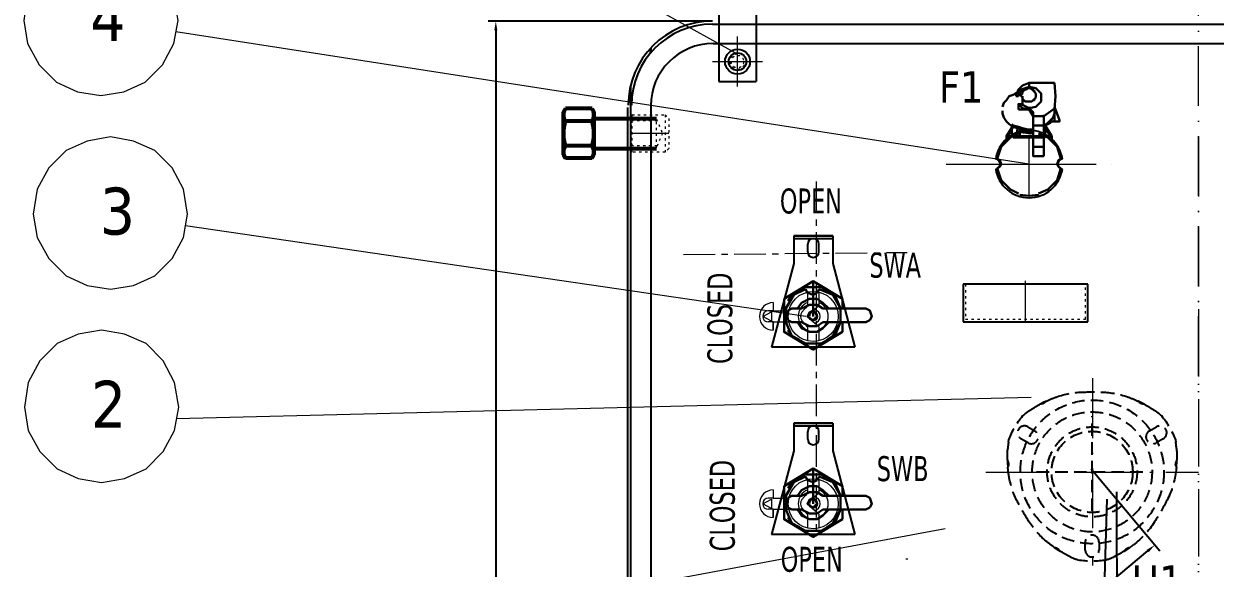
# Model space of a CAD drawing. Header units: millimetres. Extents: x 13152 to 36426, y -6229 to 13228.
# Drawn here: x 29297 to 30251, y 11120 to 11556 of the extents above; entities that cross this region are included whole.
import ezdxf

# ---------------------------------------------------------------- set-up
doc = ezdxf.new("R2010")
doc.units = ezdxf.units.MM
doc.header["$LTSCALE"] = 4
for name, pattern in [('ACAD_ISO03W100', [1.18, 0.47, -0.71]), ('ACAD_ISO10W100', [18, 12, -3, 0, -3]), ('CENTERX2', [101.6, 63.5, -12.7, 12.7, -12.7]), ('DASHED', [0.75, 0.5, -0.25])]:
    doc.linetypes.add(name, pattern=pattern)
doc.layers.add('1', color=12, linetype='Continuous')
doc.layers.add('4虚线层', color=6, linetype='DASHED')
for name, color, linetype, lineweight in [('标注、文本', 3, 'Continuous', 25), ('粗实线', 4, 'Continuous', 53), ('铁心', 3, 'Continuous', 0)]:
    doc.layers.add(name, color=color, linetype=linetype, lineweight=lineweight)
doc.styles.add('Tahoma$001', font='tahoma.ttf', dxfattribs={"height": 2.159784})
doc.styles.add('TH_GBDIM', font='romans.shx', dxfattribs={"width": 0.8, "bigfont": 'gbcbig.shx'})
doc.dimstyles.new('TH_GBDIM1', dxfattribs={"dimscale": 3, "dimtxt": 3.5, "dimasz": 2.5, "dimexe": 2, "dimexo": 0, "dimgap": 1.5, "dimtad": 1, "dimdec": 1, "dimzin": 0, "dimdsep": 46, "dimtxsty": 'TH_GBDIM', "dimcen": 2.5, "dimclrd": 3, "dimclre": 256, "dimclrt": 2, "dimadec": 0, "dimazin": 0, "dimtfac": 0.714286, "dimtdec": 1, "dimtmove": 0, "dimatfit": 3, "dimfxl": 0, "dimtzin": 0, "dimlwd": -1, "dimlwe": -1, "dimarcsym": 0})

# ---------------------------------------------------------------- blocks, each defined once
blk = doc.blocks.new('*D304')
at = {"layer": 'Defpoints', "color": 0}
for p in [(29848.29, 11558.52), (29674.7, 10608.52), (29805.12, 10608.52)]:
    blk.add_point(p, dxfattribs=at)
at = {"layer": '标注、文本'}
for p, q in [((29848.29, 11558.52), (29668.7, 11558.52)), ((29805.12, 10608.52), (29668.7, 10608.52))]:
    blk.add_line(p, q, dxfattribs=at)
at = {"layer": '标注、文本', "color": 3}
blk.add_line((29674.7, 11551.02), (29674.7, 10616.02), dxfattribs=at)
for points in [[(29673.45, 11551.02), (29675.95, 11551.02), (29674.7, 11558.52)], [(29673.45, 10616.02), (29675.95, 10616.02), (29674.7, 10608.52)]]:
    blk.add_solid(points, dxfattribs=at)
at = {"layer": '标注、文本', "color": 2, "insert": (29664.95, 11083.52), "char_height": 10.5, "attachment_point": 5, "rotation": 90, "style": 'TH_GBDIM'}
blk.add_mtext('950.0', dxfattribs=at)
blk = doc.blocks.new('A$C03F92070')
at = {"layer": '4虚线层', "ltscale": 5}
for p, q in [((67.85, 40.24), (67.85, 116.01)), ((16.36, 107.57), (21.99, 104.32)), ((113.71, 104.32), (119.34, 107.57)), ((16.49, 94.79), (10.86, 98.04)), ((124.84, 98.04), (119.21, 94.79)), ((23.33, 71.49), (112.37, 71.49)), ((62.35, 8.86), (62.35, 15.36)), ((73.35, 15.36), (73.35, 8.86))]:
    blk.add_line(p, q, dxfattribs=at)
for radius in [57.5, 48, 36, 32.5]:
    blk.add_circle((67.85, 71.49), radius, dxfattribs=at)
at = {"layer": '4虚线层', "ltscale": 5, "extrusion": (0, 0, -1)}
for centre, radius, start, end in [((-62.34, 65.41), 70, 71.02185, 87.94531), ((-67.85, -88.03), 223.54, 87.94531, 92.05469), ((-73.35, 65.41), 70, 92.05469, 108.97815), ((-68.85, 46.49), 90, 55.4521, 61.38179), ((-68.85, 46.49), 90, 64.92451, 71.02185), ((-66.85, 46.49), 90, 108.97815, 115.07549), ((-66.85, 46.49), 90, 118.61821, 124.5479), ((-67.85, 71.49), 71.5, 20.96454, 39.03546), ((-68.85, 46.49), 90, 51.08313, 52.23427), ((-66.85, 46.49), 90, 127.76573, 128.91687), ((-67.85, 71.49), 71.5, 140.96454, 159.03546), ((-90, 83.12), 90, 7.76573, 8.91687), ((-45.7, 83.12), 90, 171.08313, 172.23427), ((-90, 83.12), 90, 358.61821, 4.5479), ((-45.7, 83.12), 90, 175.4521, 181.38179), ((-90, 83.12), 90, 349.46719, 355.07549), ((-65.57, 80.82), 70, 186.60228, 207.21776), ((-45.7, 83.12), 90, 184.92451, 186.60228), ((-70.33, 79.46), 70, 331.9245, 349.46719), ((70.97, 151.05), 223.54, 207.21776, 212.35682), ((-205.81, 151.73), 223.54, 327.65027, 331.9245), ((-76.09, 69.57), 70, 310.17076, 327.65027), ((-58.73, 68.87), 70, 212.35682, 233.02623), ((-89, 84.85), 90, 304.92451, 310.17076), ((-46.7, 84.85), 90, 233.02623, 235.07549), ((-89, 84.85), 90, 295.4521, 301.38179), ((-89, 84.85), 90, 291.08313, 292.23427), ((-67.85, 71.49), 71.5, 260.96454, 279.03546), ((-46.7, 84.85), 90, 247.76573, 248.91687), ((-46.7, 84.85), 90, 238.61821, 244.5479)]:
    blk.add_arc(centre, radius, start, end, dxfattribs=at)
at = {"layer": '4虚线层', "ltscale": 5}
for centre, start, end in [((13.61, 102.81), 60, 240), ((122.09, 102.81), 300, 120), ((19.24, 99.56), 240, 60), ((116.46, 99.56), 120, 300), ((67.85, 15.36), 0, 180), ((67.85, 8.86), 180, 0)]:
    blk.add_arc(centre, 5.5, start, end, dxfattribs=at)
for points, knots in [([(30.89, 128.1), (30.89, 128.1), (30.88, 128.1), (30.83, 128.07), (30.76, 128.04), (30.57, 127.95), (30.45, 127.89), (30.18, 127.77), (30.03, 127.69), (29.7, 127.53), (29.52, 127.45), (29.16, 127.27), (28.96, 127.17), (28.58, 126.98), (28.39, 126.89), (27.99, 126.69), (27.8, 126.59), (27.42, 126.39), (27.24, 126.3), (26.87, 126.11), (26.7, 126.02), (26.39, 125.85), (26.24, 125.77), (25.98, 125.63), (25.87, 125.57), (25.69, 125.47), (25.63, 125.44), (25.58, 125.41), (25.57, 125.4), (25.57, 125.4), (25.57, 125.4), (25.57, 125.4)], [0, 0, 0, 0, 0.043819, 0.043819, 0.119878, 0.119878, 0.195937, 0.195937, 0.271996, 0.271996, 0.348055, 0.348055, 0.424114, 0.424114, 0.500173, 0.500173, 0.576231, 0.576231, 0.65229, 0.65229, 0.728349, 0.728349, 0.804408, 0.804408, 0.880467, 0.880467, 0.956526, 0.956526, 0.994556, 0.994556, 1, 1, 1, 1]), ([(30.71, 128.01), (30.65, 127.99), (30.59, 127.94), (30.48, 127.84), (30.42, 127.77), (30.3, 127.62), (30.24, 127.54), (30.11, 127.35), (30.04, 127.25), (29.89, 127.05), (29.81, 126.95), (29.62, 126.74), (29.51, 126.65), (29.29, 126.47), (29.16, 126.4), (28.9, 126.26), (28.77, 126.2), (28.36, 126.06), (28.08, 125.99), (27.53, 125.87), (27.26, 125.83), (26.87, 125.76), (26.75, 125.74), (26.5, 125.7), (26.38, 125.67), (26.05, 125.61), (25.85, 125.56), (25.74, 125.5)], [0, 0, 0, 0, 0.0625, 0.0625, 0.125, 0.125, 0.1875, 0.1875, 0.25, 0.25, 0.3125, 0.3125, 0.375, 0.375, 0.4375, 0.4375, 0.5, 0.5, 0.625, 0.625, 0.75, 0.75, 0.8125, 0.8125, 0.875, 0.875, 1, 1, 1, 1]), ([(110.13, 125.4), (110.13, 125.4), (110.13, 125.4), (110.13, 125.4), (110.12, 125.41), (110.07, 125.44), (110.01, 125.47), (109.83, 125.57), (109.72, 125.63), (109.46, 125.77), (109.31, 125.85), (108.99, 126.02), (108.81, 126.11), (108.45, 126.3), (108.26, 126.4), (107.88, 126.6), (107.68, 126.7), (107.29, 126.9), (107.1, 127), (106.72, 127.18), (106.53, 127.28), (106.16, 127.46), (105.99, 127.54), (105.66, 127.7), (105.51, 127.77), (105.24, 127.9), (105.12, 127.95), (104.94, 128.04), (104.87, 128.07), (104.82, 128.09), (104.81, 128.1), (104.8, 128.1), (104.8, 128.1), (104.8, 128.1)], [0, 0, 0, 0, 0.005743, 0.005743, 0.043766, 0.043766, 0.119813, 0.119813, 0.195859, 0.195859, 0.271906, 0.271906, 0.347952, 0.347952, 0.423999, 0.423999, 0.500046, 0.500046, 0.576092, 0.576092, 0.652139, 0.652139, 0.728185, 0.728185, 0.804232, 0.804232, 0.880279, 0.880279, 0.956325, 0.956325, 0.994349, 0.994349, 1, 1, 1, 1]), ([(109.96, 125.5), (109.9, 125.53), (109.83, 125.55), (109.65, 125.6), (109.54, 125.63), (109.21, 125.7), (108.96, 125.74), (108.44, 125.83), (108.17, 125.87), (107.63, 125.99), (107.34, 126.06), (106.94, 126.2), (106.8, 126.26), (106.54, 126.39), (106.42, 126.47), (106.19, 126.64), (106.08, 126.74), (105.9, 126.94), (105.81, 127.05), (105.66, 127.25), (105.59, 127.35), (105.46, 127.53), (105.39, 127.62), (105.28, 127.77), (105.22, 127.84), (105.11, 127.94), (105.05, 127.99), (104.99, 128.01)], [0, 0, 0, 0, 0.0625, 0.0625, 0.125, 0.125, 0.25, 0.25, 0.375, 0.375, 0.5, 0.5, 0.5625, 0.5625, 0.625, 0.625, 0.6875, 0.6875, 0.75, 0.75, 0.8125, 0.8125, 0.875, 0.875, 0.9375, 0.9375, 1, 1, 1, 1]), ([(13.95, 117.81), (13.92, 117.79), (13.88, 117.76), (13.82, 117.71), (13.77, 117.67), (13.74, 117.65), (13.73, 117.64)], [0, 0, 0, 0, 0.272943, 0.542517, 0.809704, 1, 1, 1, 1]), ([(14.22, 118.02), (14.2, 118), (14.15, 117.96), (14.08, 117.91), (14.01, 117.86), (13.97, 117.82), (13.95, 117.81)], [0, 0, 0, 0, 0.251777, 0.501943, 0.751136, 1, 1, 1, 1]), ([(14.55, 118.27), (14.52, 118.25), (14.46, 118.2), (14.38, 118.14), (14.3, 118.08), (14.25, 118.04), (14.22, 118.02)], [0, 0, 0, 0, 0.251749, 0.501948, 0.751171, 1, 1, 1, 1]), ([(15.74, 119.15), (15.69, 119.12), (15.59, 119.05), (15.45, 118.94), (15.32, 118.84), (15.18, 118.74), (15.05, 118.65), (14.92, 118.55), (14.8, 118.45), (14.67, 118.36), (14.59, 118.3), (14.55, 118.27)], [0, 0, 0, 0, 0.114473, 0.22719, 0.338528, 0.448878, 0.558641, 0.668227, 0.778044, 0.888502, 1, 1, 1, 1]), ([(17.82, 120.63), (17.81, 120.62), (17.74, 120.57), (17.58, 120.46), (17.28, 120.26), (16.94, 120.02), (16.6, 119.78), (16.29, 119.55), (16.01, 119.35), (15.83, 119.22), (15.74, 119.15)], [0, 0, 0, 0, 0.026865, 0.187364, 0.351072, 0.511786, 0.674931, 0.783277, 0.891149, 1, 1, 1, 1]), ([(119.96, 119.15), (119.92, 119.19), (119.82, 119.25), (119.69, 119.35), (119.55, 119.45), (119.41, 119.55), (119.28, 119.65), (119.06, 119.81), (118.76, 120.02), (118.42, 120.26), (118.12, 120.46), (117.96, 120.57), (117.89, 120.62), (117.88, 120.63)], [0, 0, 0, 0, 0.05466, 0.108896, 0.162888, 0.216817, 0.270864, 0.325211, 0.488741, 0.649833, 0.813717, 0.974388, 1, 1, 1, 1]), ([(121.15, 118.27), (121.11, 118.3), (121.03, 118.36), (120.9, 118.45), (120.78, 118.55), (120.65, 118.65), (120.52, 118.74), (120.38, 118.84), (120.25, 118.94), (120.1, 119.05), (120.01, 119.12), (119.96, 119.15)], [0, 0, 0, 0, 0.111498, 0.221956, 0.331773, 0.441359, 0.551122, 0.661472, 0.77281, 0.885527, 1, 1, 1, 1]), ([(121.48, 118.02), (121.45, 118.04), (121.4, 118.08), (121.32, 118.14), (121.23, 118.2), (121.18, 118.25), (121.15, 118.27)], [0, 0, 0, 0, 0.248829, 0.498052, 0.748251, 1, 1, 1, 1]), ([(121.75, 117.81), (121.73, 117.82), (121.69, 117.86), (121.62, 117.91), (121.55, 117.96), (121.5, 118), (121.48, 118.02)], [0, 0, 0, 0, 0.248864, 0.498057, 0.748223, 1, 1, 1, 1]), ([(121.97, 117.64), (121.96, 117.65), (121.93, 117.67), (121.88, 117.71), (121.82, 117.76), (121.78, 117.79), (121.75, 117.81)], [0, 0, 0, 0, 0.190293, 0.457482, 0.727057, 1, 1, 1, 1]), ([(0.52, 92.79), (0.51, 92.73), (0.5, 92.62), (0.48, 92.45), (0.46, 92.28), (0.45, 92.11), (0.43, 91.95), (0.4, 91.68), (0.37, 91.32), (0.33, 90.9), (0.3, 90.54), (0.29, 90.34), (0.28, 90.26), (0.28, 90.25)], [0, 0, 0, 0, 0.05466, 0.108897, 0.162889, 0.216817, 0.270864, 0.325211, 0.488741, 0.649833, 0.813717, 0.974388, 1, 1, 1, 1]), ([(0.69, 94.25), (0.68, 94.21), (0.67, 94.11), (0.65, 93.95), (0.63, 93.8), (0.61, 93.64), (0.59, 93.47), (0.57, 93.31), (0.55, 93.14), (0.53, 92.96), (0.52, 92.85), (0.52, 92.79)], [0, 0, 0, 0, 0.111498, 0.221956, 0.331773, 0.441359, 0.551122, 0.661472, 0.77281, 0.885527, 1, 1, 1, 1]), ([(0.74, 94.67), (0.73, 94.63), (0.73, 94.57), (0.71, 94.47), (0.7, 94.36), (0.69, 94.29), (0.69, 94.25)], [0, 0, 0, 0, 0.248829, 0.498052, 0.748251, 1, 1, 1, 1]), ([(0.82, 95.29), (0.82, 95.27), (0.81, 95.24), (0.81, 95.17), (0.8, 95.1), (0.79, 95.04), (0.78, 95.01)], [0, 0, 0, 0, 0.190297, 0.457484, 0.727058, 1, 1, 1, 1]), ([(134.92, 95.01), (134.91, 95.04), (134.9, 95.1), (134.89, 95.17), (134.89, 95.24), (134.88, 95.27), (134.88, 95.29)], [0, 0, 0, 0, 0.272943, 0.542517, 0.809704, 1, 1, 1, 1]), ([(134.96, 94.67), (134.96, 94.7), (134.95, 94.76), (134.94, 94.85), (134.93, 94.93), (134.92, 94.98), (134.92, 95.01)], [0, 0, 0, 0, 0.251777, 0.501943, 0.751136, 1, 1, 1, 1]), ([(135.01, 94.25), (135.01, 94.29), (135, 94.36), (134.99, 94.47), (134.97, 94.57), (134.96, 94.63), (134.96, 94.67)], [0, 0, 0, 0, 0.251749, 0.501948, 0.751171, 1, 1, 1, 1]), ([(135.18, 92.79), (135.18, 92.85), (135.16, 92.96), (135.15, 93.14), (135.13, 93.31), (135.11, 93.47), (135.09, 93.64), (135.07, 93.8), (135.05, 93.95), (135.03, 94.11), (135.02, 94.21), (135.01, 94.25)], [0, 0, 0, 0, 0.114473, 0.22719, 0.338528, 0.448878, 0.558641, 0.668227, 0.778044, 0.888502, 1, 1, 1, 1]), ([(135.42, 90.25), (135.42, 90.26), (135.41, 90.34), (135.4, 90.54), (135.37, 90.9), (135.33, 91.31), (135.29, 91.73), (135.25, 92.11), (135.22, 92.45), (135.2, 92.67), (135.18, 92.79)], [0, 0, 0, 0, 0.026865, 0.187364, 0.351073, 0.511786, 0.674931, 0.783277, 0.891149, 1, 1, 1, 1]), ([(0.02, 81.15), (0.02, 81.15), (0.02, 81.15), (0.02, 81.15), (0.02, 81.14), (0.02, 81.08), (0.02, 81.01), (0.02, 80.81), (0.03, 80.68), (0.04, 80.38), (0.04, 80.21), (0.05, 79.85), (0.06, 79.65), (0.08, 79.24), (0.09, 79.03), (0.11, 78.6), (0.12, 78.38), (0.14, 77.94), (0.16, 77.72), (0.18, 77.3), (0.2, 77.09), (0.23, 76.68), (0.24, 76.49), (0.27, 76.13), (0.28, 75.96), (0.3, 75.67), (0.32, 75.54), (0.33, 75.33), (0.34, 75.26), (0.34, 75.2), (0.35, 75.19), (0.35, 75.19), (0.35, 75.19), (0.35, 75.19)], [0, 0, 0, 0, 0.005743, 0.005743, 0.043766, 0.043766, 0.119813, 0.119813, 0.195859, 0.195859, 0.271906, 0.271906, 0.347952, 0.347952, 0.423999, 0.423999, 0.500046, 0.500046, 0.576092, 0.576092, 0.652139, 0.652139, 0.728185, 0.728185, 0.804232, 0.804232, 0.880279, 0.880279, 0.956325, 0.956325, 0.994349, 0.994349, 1, 1, 1, 1]), ([(0.02, 80.95), (0.02, 80.89), (0.04, 80.81), (0.08, 80.63), (0.12, 80.53), (0.22, 80.21), (0.31, 79.97), (0.5, 79.47), (0.59, 79.22), (0.76, 78.69), (0.85, 78.41), (0.92, 77.98), (0.94, 77.84), (0.96, 77.55), (0.95, 77.4), (0.91, 77.12), (0.88, 76.97), (0.8, 76.71), (0.75, 76.59), (0.65, 76.35), (0.6, 76.24), (0.51, 76.03), (0.47, 75.94), (0.39, 75.76), (0.37, 75.68), (0.33, 75.53), (0.32, 75.46), (0.33, 75.4)], [0, 0, 0, 0, 0.0625, 0.0625, 0.125, 0.125, 0.25, 0.25, 0.375, 0.375, 0.5, 0.5, 0.5625, 0.5625, 0.625, 0.625, 0.6875, 0.6875, 0.75, 0.75, 0.8125, 0.8125, 0.875, 0.875, 0.9375, 0.9375, 1, 1, 1, 1]), ([(135.37, 75.4), (135.38, 75.46), (135.37, 75.53), (135.33, 75.68), (135.31, 75.76), (135.23, 75.94), (135.19, 76.03), (135.1, 76.24), (135.04, 76.35), (134.95, 76.58), (134.9, 76.71), (134.82, 76.97), (134.79, 77.11), (134.75, 77.4), (134.74, 77.54), (134.76, 77.83), (134.78, 77.98), (134.85, 78.4), (134.93, 78.68), (135.11, 79.21), (135.2, 79.47), (135.34, 79.84), (135.38, 79.96), (135.47, 80.2), (135.51, 80.31), (135.62, 80.63), (135.68, 80.83), (135.68, 80.95)], [0, 0, 0, 0, 0.0625, 0.0625, 0.125, 0.125, 0.1875, 0.1875, 0.25, 0.25, 0.3125, 0.3125, 0.375, 0.375, 0.4375, 0.4375, 0.5, 0.5, 0.625, 0.625, 0.75, 0.75, 0.8125, 0.8125, 0.875, 0.875, 1, 1, 1, 1]), ([(135.35, 75.19), (135.35, 75.19), (135.35, 75.2), (135.36, 75.26), (135.37, 75.34), (135.38, 75.54), (135.4, 75.67), (135.42, 75.97), (135.43, 76.14), (135.46, 76.51), (135.48, 76.7), (135.5, 77.11), (135.52, 77.32), (135.54, 77.75), (135.56, 77.97), (135.58, 78.41), (135.59, 78.62), (135.61, 79.05), (135.62, 79.26), (135.64, 79.67), (135.65, 79.86), (135.66, 80.22), (135.66, 80.39), (135.67, 80.68), (135.67, 80.81), (135.68, 81.01), (135.68, 81.08), (135.68, 81.14), (135.68, 81.15), (135.68, 81.15), (135.68, 81.15), (135.68, 81.15)], [0, 0, 0, 0, 0.043819, 0.043819, 0.119878, 0.119878, 0.195937, 0.195937, 0.271996, 0.271996, 0.348055, 0.348055, 0.424114, 0.424114, 0.500173, 0.500173, 0.576232, 0.576232, 0.65229, 0.65229, 0.728349, 0.728349, 0.804408, 0.804408, 0.880467, 0.880467, 0.956526, 0.956526, 0.994556, 0.994556, 1, 1, 1, 1]), ([(37.3, 11.18), (37.3, 11.18), (37.31, 11.17), (37.36, 11.14), (37.42, 11.09), (37.59, 10.98), (37.7, 10.9), (37.95, 10.73), (38.09, 10.63), (38.39, 10.43), (38.55, 10.32), (38.89, 10.09), (39.07, 9.97), (39.42, 9.73), (39.61, 9.61), (39.98, 9.37), (40.16, 9.26), (40.51, 9.03), (40.69, 8.91), (41.04, 8.69), (41.2, 8.59), (41.51, 8.4), (41.65, 8.31), (41.9, 8.16), (42.01, 8.09), (42.18, 7.99), (42.24, 7.95), (42.29, 7.92), (42.3, 7.91), (42.3, 7.91), (42.3, 7.91), (42.3, 7.91)], [0, 0, 0, 0, 0.043819, 0.043819, 0.119878, 0.119878, 0.195937, 0.195937, 0.271996, 0.271996, 0.348055, 0.348055, 0.424114, 0.424114, 0.500173, 0.500173, 0.576231, 0.576231, 0.65229, 0.65229, 0.728349, 0.728349, 0.804408, 0.804408, 0.880467, 0.880467, 0.956526, 0.956526, 0.994556, 0.994556, 1, 1, 1, 1]), ([(37.47, 11.06), (37.52, 11.02), (37.59, 11), (37.73, 10.95), (37.82, 10.93), (38.01, 10.91), (38.11, 10.9), (38.34, 10.88), (38.46, 10.87), (38.71, 10.83), (38.85, 10.81), (39.11, 10.75), (39.25, 10.71), (39.52, 10.6), (39.64, 10.53), (39.89, 10.37), (40.01, 10.29), (40.34, 10.01), (40.54, 9.8), (40.91, 9.38), (41.09, 9.17), (41.34, 8.87), (41.42, 8.77), (41.58, 8.58), (41.66, 8.48), (41.88, 8.23), (42.02, 8.08), (42.13, 8.02)], [0, 0, 0, 0, 0.0625, 0.0625, 0.125, 0.125, 0.1875, 0.1875, 0.25, 0.25, 0.3125, 0.3125, 0.375, 0.375, 0.4375, 0.4375, 0.5, 0.5, 0.625, 0.625, 0.75, 0.75, 0.8125, 0.8125, 0.875, 0.875, 1, 1, 1, 1]), ([(93.4, 7.91), (93.4, 7.91), (93.4, 7.91), (93.4, 7.91), (93.41, 7.92), (93.46, 7.95), (93.52, 7.99), (93.69, 8.09), (93.8, 8.16), (94.06, 8.32), (94.2, 8.4), (94.51, 8.6), (94.68, 8.7), (95.02, 8.92), (95.2, 9.04), (95.56, 9.27), (95.75, 9.39), (96.12, 9.63), (96.3, 9.75), (96.65, 9.98), (96.83, 10.1), (97.16, 10.33), (97.32, 10.43), (97.62, 10.64), (97.76, 10.73), (98.01, 10.9), (98.11, 10.98), (98.28, 11.1), (98.34, 11.14), (98.39, 11.17), (98.4, 11.18), (98.4, 11.18), (98.4, 11.18), (98.4, 11.18)], [0, 0, 0, 0, 0.005743, 0.005743, 0.043766, 0.043766, 0.119813, 0.119813, 0.195859, 0.195859, 0.271906, 0.271906, 0.347952, 0.347952, 0.423999, 0.423999, 0.500046, 0.500046, 0.576092, 0.576092, 0.652139, 0.652139, 0.728185, 0.728185, 0.804232, 0.804232, 0.880279, 0.880279, 0.956325, 0.956325, 0.994349, 0.994349, 1, 1, 1, 1]), ([(93.57, 8.02), (93.62, 8.05), (93.68, 8.1), (93.82, 8.23), (93.89, 8.31), (94.11, 8.56), (94.27, 8.76), (94.61, 9.17), (94.79, 9.38), (95.16, 9.79), (95.36, 10), (95.69, 10.28), (95.8, 10.37), (96.05, 10.53), (96.18, 10.6), (96.44, 10.71), (96.58, 10.75), (96.85, 10.81), (96.98, 10.83), (97.24, 10.87), (97.36, 10.88), (97.58, 10.9), (97.69, 10.91), (97.88, 10.93), (97.96, 10.95), (98.11, 11), (98.18, 11.02), (98.23, 11.06)], [0, 0, 0, 0, 0.0625, 0.0625, 0.125, 0.125, 0.25, 0.25, 0.375, 0.375, 0.5, 0.5, 0.5625, 0.5625, 0.625, 0.625, 0.6875, 0.6875, 0.75, 0.75, 0.8125, 0.8125, 0.875, 0.875, 0.9375, 0.9375, 1, 1, 1, 1]), ([(50.31, 3.59), (50.32, 3.59), (50.4, 3.55), (50.57, 3.46), (50.9, 3.31), (51.28, 3.14), (51.66, 2.96), (52.01, 2.8), (52.32, 2.67), (52.52, 2.57), (52.63, 2.53)], [0, 0, 0, 0, 0.026866, 0.187364, 0.351073, 0.511786, 0.674931, 0.783277, 0.891149, 1, 1, 1, 1]), ([(52.63, 2.53), (52.68, 2.5), (52.79, 2.46), (52.95, 2.39), (53.11, 2.32), (53.26, 2.25), (53.41, 2.19), (53.56, 2.12), (53.7, 2.06), (53.85, 2), (53.94, 1.96), (53.98, 1.94)], [0, 0, 0, 0, 0.114473, 0.22719, 0.338528, 0.448878, 0.558641, 0.668227, 0.778044, 0.888502, 1, 1, 1, 1]), ([(53.98, 1.94), (54.02, 1.93), (54.09, 1.9), (54.18, 1.86), (54.28, 1.82), (54.34, 1.79), (54.37, 1.78)], [0, 0, 0, 0, 0.251749, 0.501948, 0.751171, 1, 1, 1, 1]), ([(54.37, 1.78), (54.4, 1.77), (54.45, 1.74), (54.54, 1.71), (54.61, 1.68), (54.66, 1.66), (54.69, 1.65)], [0, 0, 0, 0, 0.251777, 0.501943, 0.751136, 1, 1, 1, 1]), ([(54.69, 1.65), (54.71, 1.64), (54.77, 1.61), (54.84, 1.58), (54.9, 1.56), (54.93, 1.55), (54.94, 1.54)], [0, 0, 0, 0, 0.272943, 0.542518, 0.809705, 1, 1, 1, 1]), ([(80.76, 1.54), (80.77, 1.55), (80.8, 1.56), (80.86, 1.58), (80.93, 1.61), (80.99, 1.64), (81.01, 1.65)], [0, 0, 0, 0, 0.190295, 0.457482, 0.727057, 1, 1, 1, 1]), ([(81.01, 1.65), (81.04, 1.66), (81.08, 1.68), (81.16, 1.71), (81.25, 1.74), (81.3, 1.77), (81.33, 1.78)], [0, 0, 0, 0, 0.248864, 0.498057, 0.748223, 1, 1, 1, 1]), ([(81.33, 1.78), (81.36, 1.79), (81.42, 1.82), (81.52, 1.86), (81.61, 1.9), (81.68, 1.93), (81.72, 1.94)], [0, 0, 0, 0, 0.248829, 0.498052, 0.748251, 1, 1, 1, 1]), ([(81.72, 1.94), (81.76, 1.96), (81.85, 2), (82, 2.06), (82.14, 2.12), (82.29, 2.19), (82.44, 2.25), (82.59, 2.32), (82.75, 2.39), (82.91, 2.46), (83.02, 2.5), (83.07, 2.53)], [0, 0, 0, 0, 0.111498, 0.221956, 0.331773, 0.441359, 0.551122, 0.661472, 0.77281, 0.885527, 1, 1, 1, 1]), ([(83.07, 2.53), (83.12, 2.55), (83.23, 2.6), (83.38, 2.67), (83.54, 2.73), (83.69, 2.8), (83.84, 2.87), (84.09, 2.98), (84.42, 3.14), (84.8, 3.31), (85.13, 3.46), (85.3, 3.55), (85.38, 3.58), (85.39, 3.59)], [0, 0, 0, 0, 0.05466, 0.108897, 0.162889, 0.216817, 0.270864, 0.325211, 0.488741, 0.649834, 0.813718, 0.974389, 1, 1, 1, 1])]:
    blk.add_open_spline(points, degree=3, knots=knots, dxfattribs=at)
blk.add_open_spline([(0.82, 95.28), (0.81, 95.2), (0.82, 95.09), (0.84, 94.95)], degree=3, dxfattribs=at)
blk = doc.blocks.new('*D311')
at = {"layer": 'Defpoints', "color": 0}
for p in [(30151.63, 11199.93), (30202.6, 11138.99), (30036.58, 11103.67)]:
    blk.add_point(p, dxfattribs=at)
at = {"layer": '标注、文本'}
for p, q in [((30151.63, 11199.93), (30206.45, 11134.39)), ((30036.58, 11103.67), (30091.41, 11038.14))]:
    blk.add_line(p, q, dxfattribs=at)
at = {"layer": '标注、文本', "color": 3}
blk.add_line((30093.31, 11047.55), (30196.85, 11134.18), dxfattribs=at)
for points in [[(30196.05, 11135.14), (30197.65, 11133.22), (30202.6, 11138.99)], [(30092.51, 11048.51), (30094.11, 11046.6), (30087.56, 11042.74)]]:
    blk.add_solid(points, dxfattribs=at)
at = {"layer": '标注、文本', "color": 2, "insert": (30138.82, 11098.35), "char_height": 10.5, "attachment_point": 5, "rotation": 39.91639, "style": 'TH_GBDIM'}
blk.add_mtext('150.0', dxfattribs=at)

msp = doc.modelspace()

# ---------------------------------------------------------------- linework, layer by layer
at = {"color": 0, "linetype": 'ByBlock'}
for p, q in [((29913.36, 11386.56), (29913.36, 11364.28)), ((29944.55, 11386.56), (29913.36, 11386.56)), ((29913.36, 11386.56), (29944.55, 11386.56)), ((29913.36, 11384.34), (29944.55, 11384.34)), ((29944.55, 11386.56), (29944.55, 11364.28)), ((29924.5, 11373.71), (29924.5, 11379.88)), ((29933.41, 11373.71), (29933.41, 11379.88)), ((29913.36, 11364.28), (29895.54, 11297.45)), ((29944.55, 11364.28), (29962.37, 11297.45)), ((29962.37, 11297.45), (29895.54, 11297.45)), ((29913.36, 11236.56), (29913.36, 11214.28)), ((29944.55, 11236.56), (29913.36, 11236.56)), ((29913.36, 11236.56), (29944.55, 11236.56)), ((29913.36, 11234.34), (29944.55, 11234.34)), ((29944.55, 11236.56), (29944.55, 11214.28)), ((29924.5, 11223.71), (29924.5, 11229.88)), ((29933.41, 11223.71), (29933.41, 11229.88)), ((29913.36, 11214.28), (29895.54, 11147.45)), ((29944.55, 11214.28), (29962.37, 11147.45)), ((29962.37, 11147.45), (29895.54, 11147.45)), ((30003.84, 11128.24), (30003.84, 11127.4)), ((30003.84, 11127.4), (30003.84, 11128.24))]:
    msp.add_line(p, q, dxfattribs=at)
at = {"color": 0, "linetype": 'ByBlock', "lineweight": 18}
for p, q in [((29924.45, 11341.52), (29924.45, 11330.53)), ((29933.45, 11341.52), (29933.45, 11330.53)), ((29924.45, 11330.53), (29919.87, 11325.34)), ((29924.45, 11330.53), (29922.79, 11328.65)), ((29933.45, 11330.53), (29926.14, 11324.32)), ((29888.45, 11322.03), (29895.45, 11325.74)), ((29895.45, 11318.32), (29888.45, 11322.03)), ((29896.95, 11326.53), (29892.95, 11326.53)), ((29896.95, 11317.53), (29892.95, 11317.53)), ((29895.45, 11325.74), (29895.45, 11318.32)), ((29896.95, 11326.53), (29909.47, 11326.53)), ((29896.95, 11317.53), (29909.47, 11317.53)), ((29896.95, 11317.53), (29896.95, 11311.03)), ((29896.95, 11311.03), (29896.95, 11317.53)), ((29919.87, 11318.72), (29924.45, 11313.53)), ((29933.45, 11313.53), (29926.14, 11319.74)), ((29924.45, 11313.53), (29922.79, 11315.41)), ((29924.45, 11313.53), (29924.45, 11302.54)), ((29933.45, 11313.53), (29933.45, 11302.54)), ((29924.45, 11191.52), (29924.45, 11180.53)), ((29933.45, 11191.52), (29933.45, 11180.53)), ((29888.45, 11172.03), (29895.45, 11175.74)), ((29896.95, 11176.53), (29892.95, 11176.53)), ((29895.45, 11175.74), (29895.45, 11168.32)), ((29896.95, 11176.53), (29909.47, 11176.53)), ((29924.45, 11180.53), (29919.87, 11175.34)), ((29924.45, 11180.53), (29922.79, 11178.65)), ((29933.45, 11180.53), (29926.14, 11174.32)), ((29895.45, 11168.32), (29888.45, 11172.03)), ((29896.95, 11167.53), (29892.95, 11167.53)), ((29896.95, 11167.53), (29909.47, 11167.53)), ((29896.95, 11167.53), (29896.95, 11161.03)), ((29896.95, 11161.03), (29896.95, 11167.53)), ((29919.87, 11168.72), (29924.45, 11163.53)), ((29924.45, 11163.53), (29922.79, 11165.41)), ((29933.45, 11163.53), (29926.14, 11169.74)), ((29924.45, 11163.53), (29924.45, 11152.54)), ((29933.45, 11163.53), (29933.45, 11152.54))]:
    msp.add_line(p, q, dxfattribs=at)
at = {"lineweight": 15}
for p, q in [((29896.95, 11333.03), (29896.88, 11326.53)), ((29896.95, 11183.03), (29896.88, 11176.53))]:
    msp.add_line(p, q, dxfattribs=at)
at = {"color": 0, "linetype": 'ByBlock', "lineweight": 18}
for centre, radius in [((29928.95, 11322.03), 20), ((29928.95, 11322.03), 3.5), ((29928.95, 11172.03), 20), ((29928.95, 11172.03), 3.5)]:
    msp.add_circle(centre, radius, dxfattribs=at)
at = {"color": 0, "linetype": 'ByBlock'}
for centre, start, end in [((29928.95, 11379.88), 0, 180), ((29928.95, 11373.71), 180, 0), ((29928.95, 11229.88), 0, 180), ((29928.95, 11223.71), 180, 0)]:
    msp.add_arc(centre, 4.46, start, end, dxfattribs=at)
at = {"color": 0, "linetype": 'ByBlock', "lineweight": 18}
for centre, radius, start, end in [((29896.95, 11322.03), 11, 90, 270), ((29928.95, 11322.03), 12, 112.02431, 247.97569), ((29928.95, 11322.03), 5.5, 279.27093, 80.72907), ((29928.95, 11322.03), 12, 292.02431, 67.97569), ((29892.95, 11322.03), 4.5, 90, 270), ((29923.62, 11322.03), 5, 138.57633, 221.42367), ((29929.02, 11322.03), 3, 130.36454, 229.63546), ((29896.95, 11172.03), 11, 90, 270), ((29892.95, 11172.03), 4.5, 90, 270), ((29928.95, 11172.03), 12, 112.02431, 247.97569), ((29923.62, 11172.03), 5, 138.57633, 221.42367), ((29929.02, 11172.03), 3, 130.36454, 229.63546), ((29928.95, 11172.03), 5.5, 279.27093, 80.72907), ((29928.95, 11172.03), 12, 292.02431, 67.97569)]:
    msp.add_arc(centre, radius, start, end, dxfattribs=at)
at = {"layer": '1', "color": 1, "linetype": 'CENTERX2', "lineweight": 13, "ltscale": 0.1}
for p, q in [((29931.18, 11430.1), (29931.18, 11145.56)), ((29824.96, 11371.49), (30004.23, 11373.23))]:
    msp.add_line(p, q, dxfattribs=at)
at = {"layer": '标注、文本', "color": 1, "linetype": 'ACAD_ISO10W100', "lineweight": 18}
for p, q in [((30237.62, 11274.22), (30237.62, 11946.5)), ((29868.29, 11506.02), (29868.29, 11546.02)), ((29848.29, 11526.02), (29888.29, 11526.02)), ((29813.29, 11468.52), (29783.29, 11468.52)), ((29813.29, 11468.52), (29783.29, 11468.52)), ((30101.79, 11418.42), (30101.79, 11469.62)), ((30237.62, 11466.07), (30237.62, 10632.86)), ((30035.37, 11444.02), (30168.2, 11444.02)), ((30079.38, 11444.02), (30124.19, 11444.02)), ((30098.95, 11317.72), (30098.95, 11350.41)), ((30237.62, 11327.75), (30237.62, 10545.1)), ((30152.68, 11272.58), (30152.68, 11122.46)), ((30067.06, 11197.23), (30237.6, 11197.23))]:
    msp.add_line(p, q, dxfattribs=at)
at = {"layer": '标注、文本'}
for p, q in [((29853.29, 11589.12), (29853.29, 11510.22)), ((29883.29, 11589.12), (29883.29, 11510.22)), ((29848.29, 11556.02), (30628.29, 11556.02)), ((29798.99, 11537.13), (29798.99, 11533.38)), ((29848.79, 11540.52), (30627.79, 11540.52)), ((29798.34, 11536.42), (29798.34, 11532.61)), ((29853.29, 11510.22), (29883.29, 11510.22)), ((29782.62, 11506.61), (29782.62, 10639.02)), ((29780.12, 11489.39), (29780.12, 10612.02)), ((29798.79, 11490.52), (29798.79, 10762.52)), ((30048.96, 11347.72), (30048.96, 11317.72)), ((30148.96, 11347.72), (30048.96, 11347.72)), ((30148.96, 11317.72), (30148.96, 11347.72)), ((30048.96, 11317.72), (30148.96, 11317.72))]:
    msp.add_line(p, q, dxfattribs=at)
at = {"layer": '标注、文本', "color": 2, "linetype": 'ACAD_ISO03W100', "lineweight": 18}
for p, q in [((29848.29, 11556.02), (30628.29, 11556.02)), ((29782.62, 11506.61), (29782.62, 10612.02)), ((29783.79, 11483.52), (29783.29, 11483.02)), ((29783.29, 11454.02), (29783.29, 11483.02)), ((29803.29, 11480.02), (29783.29, 11480.02)), ((29783.79, 11483.52), (29810.29, 11483.52)), ((29783.79, 11453.52), (29783.79, 11483.52)), ((29803.29, 11457.02), (29803.29, 11480.02)), ((29803.29, 11480.02), (29808.29, 11468.52)), ((29810.29, 11483.52), (29810.29, 11453.52)), ((29810.29, 11483.52), (29813.29, 11480.52)), ((29813.29, 11480.52), (29813.29, 11456.52)), ((29803.94, 11478.52), (29783.29, 11478.52)), ((29808.29, 11468.52), (29803.29, 11457.02)), ((29803.94, 11458.52), (29783.29, 11458.52)), ((29803.29, 11457.02), (29783.29, 11457.02)), ((29783.29, 11454.02), (29783.79, 11453.52)), ((29810.29, 11453.52), (29783.79, 11453.52)), ((29813.29, 11456.52), (29810.29, 11453.52)), ((30050.96, 11347.72), (30050.96, 11319.72)), ((30146.96, 11319.72), (30146.96, 11347.72)), ((30050.96, 11319.72), (30146.96, 11319.72))]:
    msp.add_line(p, q, dxfattribs=at)
at = {"layer": '标注、文本'}
for points in [[(30164.22, 11175.56), (30161.25, 11077.38)], [(30171.75, 11181.46), (30171.99, 11075.27)]]:
    msp.add_lwpolyline(points, dxfattribs=at)
for radius in [10, 7]:
    msp.add_circle((29868.29, 11526.02), radius, dxfattribs=at)
at = {"layer": '标注、文本', "color": 2, "linetype": 'ACAD_ISO03W100', "lineweight": 18}
msp.add_circle((29868.29, 11526.02), 5, dxfattribs=at)
at = {"layer": '标注、文本'}
for centre, radius, start, end in [((29848.29, 11491.02), 67.5, 90, 180), ((29848.29, 11491.02), 65, 90, 180), ((29848.79, 11490.52), 50, 90, 180), ((30101.79, 11444.02), 27, 8.49605, 171.50395), ((30074.79, 11444.02), 4, 274.24802, 85.75198), ((30128.79, 11444.02), 4, 94.24802, 265.75198), ((30101.79, 11444.02), 27, 188.49605, 351.50395)]:
    msp.add_arc(centre, radius, start, end, dxfattribs=at)
at = {"layer": '标注、文本', "color": 2, "linetype": 'ACAD_ISO03W100', "lineweight": 18}
for centre, radius, end in [((29848.29, 11491.02), 65, 180), ((29868.29, 11526.02), 6, 0)]:
    msp.add_arc(centre, radius, 90, end, dxfattribs=at)
at = {"layer": '粗实线', "ltscale": 2}
for p, q in [((29730.43, 11488.37), (29728.89, 11485.71)), ((29728.89, 11451.33), (29728.89, 11485.71)), ((29751.76, 11488.37), (29730.43, 11488.37)), ((29751.76, 11488.37), (29753.29, 11485.71)), ((29753.29, 11485.71), (29753.29, 11451.33)), ((29753.29, 11451.33), (29753.29, 11485.71)), ((29753.29, 11480.52), (29753.29, 11456.52)), ((29753.29, 11480.52), (29803.29, 11480.52)), ((29751.76, 11478.45), (29730.43, 11478.45)), ((29730.43, 11448.67), (29728.89, 11451.33)), ((29751.76, 11458.6), (29730.43, 11458.6)), ((29751.76, 11448.67), (29753.29, 11451.33)), ((29753.29, 11456.52), (29803.29, 11456.52)), ((29751.76, 11448.67), (29730.43, 11448.67))]:
    msp.add_line(p, q, dxfattribs=at)
at = {"layer": '粗实线', "lineweight": 30}
for points in [[(30101.79, 11509.1), (30096.45, 11506.96), (30093.25, 11503.76), (30091.12, 11498.43)], [(30101.79, 11509.1), (30101.79, 11505.9)], [(30122.06, 11487.76), (30123.12, 11498.43), (30122.06, 11509.1)], [(30092.19, 11501.63), (30088.99, 11499.49), (30085.78, 11498.43), (30083.65, 11495.23), (30081.52, 11493.09), (30080.45, 11489.89)], [(30092.19, 11501.63), (30088.99, 11499.49), (30085.78, 11498.43), (30083.65, 11495.23), (30081.52, 11493.09), (30080.45, 11489.89)], [(30092.19, 11499.49), (30092.19, 11498.43)], [(30101.79, 11505.9), (30095.39, 11503.76), (30093.25, 11498.43)], [(30101.79, 11488.83), (30107.12, 11489.89), (30111.39, 11494.16), (30111.39, 11500.56), (30107.12, 11504.83), (30101.79, 11505.9)], [(30093.25, 11492.03), (30096.45, 11488.83), (30101.79, 11487.76)], [(30095.39, 11492.03), (30093.25, 11492.03), (30093.25, 11487.76)], [(30104.99, 11482.43), (30104.99, 11485.63), (30101.79, 11488.83)], [(30101.79, 11487.76), (30101.79, 11488.83)], [(30113.52, 11474.96), (30116.72, 11477.09), (30118.86, 11479.23), (30120.99, 11481.36), (30122.06, 11484.56), (30123.12, 11486.69), (30122.06, 11489.89)], [(30113.52, 11474.96), (30116.72, 11477.09), (30118.86, 11479.23), (30120.99, 11481.36), (30122.06, 11484.56), (30123.12, 11486.69), (30122.06, 11489.89)], [(30122.06, 11487.76), (30122.06, 11478.16), (30125.26, 11478.16), (30126.32, 11478.16), (30126.32, 11479.23), (30122.06, 11489.89)], [(30080.45, 11486.69), (30080.45, 11484.56), (30081.52, 11481.36), (30083.65, 11478.16), (30085.78, 11476.03), (30088.99, 11473.89), (30092.19, 11472.82), (30096.45, 11471.76), (30100.72, 11471.76), (30104.99, 11471.76)], [(30080.45, 11486.69), (30080.45, 11484.56), (30081.52, 11481.36), (30083.65, 11478.16), (30085.78, 11476.03), (30088.99, 11473.89), (30092.19, 11472.82), (30096.45, 11471.76), (30100.72, 11471.76), (30104.99, 11471.76)], [(30101.79, 11487.76), (30104.99, 11482.43)], [(30109.25, 11450.42), (30104.99, 11450.42), (30104.99, 11482.43)], [(30113.52, 11450.42), (30113.52, 11482.43), (30104.99, 11482.43)], [(30122.06, 11487.76), (30120.99, 11487.76), (30113.52, 11482.43)], [(30113.52, 11473.89), (30116.72, 11476.03), (30118.86, 11477.09), (30119.92, 11480.29), (30122.06, 11482.43), (30122.06, 11484.56), (30123.12, 11486.69)], [(30113.52, 11473.89), (30116.72, 11476.03), (30118.86, 11477.09), (30119.92, 11480.29), (30122.06, 11482.43), (30122.06, 11484.56), (30123.12, 11486.69)], [(30087.92, 11466.42), (30083.65, 11466.42), (30088.99, 11474.96)], [(30084.72, 11466.42), (30088.99, 11473.89)], [(30087.92, 11476.03), (30088.99, 11474.96), (30093.25, 11473.89), (30096.45, 11472.82), (30100.72, 11471.76), (30104.99, 11471.76)], [(30087.92, 11476.03), (30088.99, 11474.96), (30093.25, 11473.89), (30096.45, 11472.82), (30100.72, 11471.76), (30104.99, 11471.76)], [(30122.06, 11478.16), (30117.79, 11478.16)], [(30093.25, 11468.56), (30086.85, 11465.36), (30079.38, 11457.89), (30076.18, 11448.29)], [(30083.65, 11466.42), (30083.65, 11463.22), (30084.72, 11463.22), (30084.72, 11466.42)], [(30127.39, 11448.29), (30124.19, 11457.89), (30116.72, 11465.36), (30109.25, 11468.56)], [(30119.92, 11466.42), (30119.92, 11463.22), (30118.86, 11463.22), (30118.86, 11466.42)], [(30076.18, 11440.82), (30078.32, 11441.89), (30079.38, 11444.02), (30078.32, 11447.22), (30076.18, 11448.29)], [(30127.39, 11448.29), (30125.26, 11447.22), (30124.19, 11444.02), (30125.26, 11441.89), (30127.39, 11440.82)], [(30076.18, 11440.82), (30079.38, 11431.22), (30086.85, 11423.75), (30093.25, 11420.55)], [(30109.25, 11420.55), (30116.72, 11423.75), (30124.19, 11431.22), (30127.39, 11440.82)], [(30094.32, 11419.48), (30101.79, 11418.42), (30109.25, 11419.48)], [(29928.95, 11322.03), (29928.95, 11350.12), (29905.54, 11336.07)], [(29928.95, 11350.12), (29952.36, 11336.07), (29952.36, 11328.27)], [(29922.71, 11343.88), (29913.35, 11339.2), (29907.11, 11328.27), (29907.11, 11317.35), (29911.79, 11306.42), (29918.03, 11303.3)], [(29950.8, 11328.27), (29946.12, 11339.2), (29935.2, 11345.44), (29922.71, 11345.44), (29911.79, 11339.2), (29908.67, 11334.51)], [(29922.71, 11343.88), (29924.27, 11340.76), (29928.95, 11339.2), (29932.07, 11340.76), (29933.64, 11343.88)], [(29939.88, 11303.3), (29944.56, 11306.42), (29950.8, 11317.35), (29950.8, 11328.27), (29944.56, 11339.2), (29933.64, 11343.88)], [(29952.36, 11309.54), (29928.95, 11295.5), (29905.54, 11309.54), (29905.54, 11336.07)], [(29911.79, 11328.27), (29908.67, 11326.71), (29907.11, 11322.03), (29908.67, 11318.91), (29911.79, 11317.35)], [(29941.44, 11328.27), (29936.76, 11332.95), (29932.07, 11336.07), (29925.83, 11336.07), (29919.59, 11332.95), (29916.47, 11328.27)], [(29936.76, 11328.27), (29932.07, 11331.39), (29925.83, 11331.39), (29919.59, 11328.27)], [(29971.09, 11317.35), (29974.21, 11318.91), (29975.77, 11322.03), (29974.21, 11326.71), (29971.09, 11328.27)], [(29908.67, 11311.11), (29911.79, 11306.42), (29922.71, 11300.18), (29935.2, 11300.18), (29946.12, 11306.42), (29950.8, 11317.35)], [(29916.47, 11317.35), (29919.59, 11312.67), (29925.83, 11309.54), (29932.07, 11309.54), (29936.76, 11312.67), (29941.44, 11317.35)], [(29919.59, 11317.35), (29925.83, 11314.23), (29932.07, 11314.23), (29936.76, 11317.35)], [(29952.36, 11317.35), (29952.36, 11309.54)], [(29928.95, 11172.03), (29928.95, 11200.12), (29905.54, 11186.07)], [(29922.71, 11193.88), (29913.35, 11189.2), (29907.11, 11178.27), (29907.11, 11167.35), (29911.79, 11156.42), (29918.03, 11153.3)], [(29950.8, 11178.27), (29946.12, 11189.2), (29935.2, 11195.44), (29922.71, 11195.44), (29911.79, 11189.2), (29908.67, 11184.51)], [(29922.71, 11193.88), (29924.27, 11190.76), (29928.95, 11189.2), (29932.07, 11190.76), (29933.64, 11193.88)], [(29928.95, 11200.12), (29952.36, 11186.07), (29952.36, 11178.27)], [(29939.88, 11153.3), (29944.56, 11156.42), (29950.8, 11167.35), (29950.8, 11178.27), (29944.56, 11189.2), (29933.64, 11193.88)], [(29952.36, 11159.54), (29928.95, 11145.5), (29905.54, 11159.54), (29905.54, 11186.07)], [(29941.44, 11178.27), (29936.76, 11182.95), (29932.07, 11186.07), (29925.83, 11186.07), (29919.59, 11182.95), (29916.47, 11178.27)], [(29911.79, 11178.27), (29908.67, 11176.71), (29907.11, 11172.03), (29908.67, 11168.91), (29911.79, 11167.35)], [(29936.76, 11178.27), (29932.07, 11181.39), (29925.83, 11181.39), (29919.59, 11178.27)], [(29971.09, 11167.35), (29974.21, 11168.91), (29975.77, 11172.03), (29974.21, 11176.71), (29971.09, 11178.27)], [(29908.67, 11161.11), (29911.79, 11156.42), (29922.71, 11150.18), (29935.2, 11150.18), (29946.12, 11156.42), (29950.8, 11167.35)], [(29916.47, 11167.35), (29919.59, 11162.67), (29925.83, 11159.54), (29932.07, 11159.54), (29936.76, 11162.67), (29941.44, 11167.35)], [(29919.59, 11167.35), (29925.83, 11164.23), (29932.07, 11164.23), (29936.76, 11167.35)], [(29952.36, 11167.35), (29952.36, 11159.54)]]:
    msp.add_lwpolyline(points, dxfattribs=at)
for points in [[(30101.79, 11504.83), (30100.72, 11504.83), (30099.65, 11503.76), (30098.59, 11503.76), (30097.52, 11502.7), (30096.45, 11502.7), (30096.45, 11501.63), (30096.45, 11500.56), (30095.39, 11499.49), (30095.39, 11498.43), (30096.45, 11497.36), (30096.45, 11496.29), (30097.52, 11495.23), (30098.59, 11494.16), (30099.65, 11494.16), (30100.72, 11494.16), (30101.79, 11494.16), (30102.85, 11494.16), (30103.92, 11494.16), (30104.99, 11495.23), (30106.05, 11495.23), (30106.05, 11496.29), (30107.12, 11497.36), (30107.12, 11498.43), (30107.12, 11499.49), (30107.12, 11500.56), (30106.05, 11501.63), (30106.05, 11502.7), (30104.99, 11502.7), (30104.99, 11503.76), (30103.92, 11503.76), (30102.85, 11504.83)], [(30114.59, 11466.42), (30114.59, 11467.49)], [(29932.07, 11322.03), (29930.51, 11325.15), (29928.95, 11326.71), (29925.83, 11325.15), (29924.27, 11322.03), (29925.83, 11320.47), (29928.95, 11318.91), (29930.51, 11320.47)], [(29932.07, 11172.03), (29930.51, 11175.15), (29928.95, 11176.71), (29925.83, 11175.15), (29924.27, 11172.03), (29925.83, 11170.47), (29928.95, 11168.91), (29930.51, 11170.47)]]:
    msp.add_lwpolyline(points, close=True, dxfattribs=at)
at = {"layer": '粗实线', "ltscale": 2}
for centre, radius, start, end in [((29738.03, 11483.3), 9.14, 146.29544, 212.08556), ((29744.15, 11483.3), 9.14, 327.44125, 33.70456), ((29764.89, 11468.52), 36, 163.9966, 196.0034), ((29717.29, 11468.52), 36, 343.9966, 16.0034), ((29738.03, 11453.74), 9.14, 147.91444, 213.70456), ((29744.15, 11453.74), 9.14, 326.29544, 32.08556)]:
    msp.add_arc(centre, radius, start, end, dxfattribs=at)
at = {"layer": '粗实线', "lineweight": 30}
for points in [[(30101.79, 11509.1), (30101.79, 11509.1), (30122.06, 11509.1), (30122.06, 11509.1)], [(30091.12, 11498.43), (30091.12, 11498.43), (30093.25, 11498.43), (30093.25, 11498.43)], [(30096.45, 11498.43), (30096.45, 11498.43), (30096.45, 11492.03), (30096.45, 11492.03)], [(30095.39, 11492.03), (30095.39, 11492.03), (30101.79, 11488.83), (30101.79, 11488.83)], [(30101.79, 11489.89), (30101.79, 11489.89), (30101.79, 11488.83), (30101.79, 11488.83)], [(30101.79, 11487.76), (30101.79, 11487.76), (30093.25, 11487.76), (30093.25, 11487.76)], [(30113.52, 11482.43), (30113.52, 11482.43), (30113.52, 11483.49), (30113.52, 11483.49)], [(30087.92, 11466.42), (30087.92, 11466.42), (30087.92, 11474.96), (30087.92, 11474.96)], [(30092.19, 11466.42), (30092.19, 11466.42), (30092.19, 11471.76), (30092.19, 11471.76)], [(30094.32, 11466.42), (30094.32, 11466.42), (30094.32, 11472.82), (30094.32, 11472.82)], [(30104.99, 11474.96), (30104.99, 11474.96), (30113.52, 11474.96), (30113.52, 11474.96)], [(30118.86, 11466.42), (30118.86, 11466.42), (30113.52, 11473.89), (30113.52, 11473.89)], [(30114.59, 11466.42), (30114.59, 11466.42), (30114.59, 11474.96), (30114.59, 11474.96)], [(30119.92, 11466.42), (30119.92, 11466.42), (30114.59, 11474.96), (30114.59, 11474.96)], [(30088.99, 11466.42), (30088.99, 11466.42), (30101.79, 11466.42), (30101.79, 11466.42)], [(30092.19, 11466.42), (30092.19, 11466.42), (30088.99, 11466.42), (30088.99, 11466.42)], [(30088.99, 11465.36), (30088.99, 11465.36), (30114.59, 11465.36), (30114.59, 11465.36)], [(30094.32, 11469.62), (30094.32, 11469.62), (30104.99, 11468.56), (30104.99, 11468.56)], [(30094.32, 11469.62), (30094.32, 11469.62), (30104.99, 11469.62), (30104.99, 11469.62)], [(30100.72, 11466.42), (30100.72, 11466.42), (30117.79, 11466.42), (30117.79, 11466.42)], [(30101.79, 11466.42), (30101.79, 11466.42), (30101.79, 11467.49), (30101.79, 11467.49)], [(30114.59, 11466.42), (30114.59, 11466.42), (30101.79, 11466.42), (30101.79, 11466.42)], [(30104.99, 11457.89), (30104.99, 11457.89), (30113.52, 11457.89), (30113.52, 11457.89)], [(30104.99, 11450.42), (30104.99, 11450.42), (30113.52, 11450.42), (30113.52, 11450.42)], [(29911.79, 11328.27), (29911.79, 11328.27), (29919.59, 11328.27), (29919.59, 11328.27)], [(29936.76, 11328.27), (29936.76, 11328.27), (29971.09, 11328.27), (29971.09, 11328.27)], [(29911.79, 11317.35), (29911.79, 11317.35), (29919.59, 11317.35), (29919.59, 11317.35)], [(29936.76, 11317.35), (29936.76, 11317.35), (29971.09, 11317.35), (29971.09, 11317.35)], [(29911.79, 11178.27), (29911.79, 11178.27), (29919.59, 11178.27), (29919.59, 11178.27)], [(29936.76, 11178.27), (29936.76, 11178.27), (29971.09, 11178.27), (29971.09, 11178.27)], [(29911.79, 11167.35), (29911.79, 11167.35), (29919.59, 11167.35), (29919.59, 11167.35)], [(29936.76, 11167.35), (29936.76, 11167.35), (29971.09, 11167.35), (29971.09, 11167.35)]]:
    msp.add_open_spline(points, degree=3, dxfattribs=at)
at = {"layer": '铁心', "lineweight": 13}
for points in [[(29868.29, 11532.02), (29413.3, 11784.23), (29413.3, 11784.23)], [(30101.79, 11444.02), (29418.49, 11549.74), (29418.49, 11549.74)], [(29922.95, 11322.03), (29426.09, 11394.63), (29426.09, 11394.63)], [(30103.49, 11257.14), (29419.07, 11240), (29419.07, 11240)], [(30034.72, 11151.99), (29425.57, 11038.47), (29425.57, 11038.47)]]:
    msp.add_lwpolyline(points, dxfattribs=at)
for points in [[(29420.15, 11559.07), (29416.84, 11578.95), (29407.8, 11596.12), (29393.95, 11609.98), (29376.78, 11617.51), (29358.41, 11620.82), (29339.73, 11617.51), (29322.87, 11609.98), (29309.01, 11596.12), (29299.68, 11578.95), (29296.66, 11559.07), (29299.68, 11540.4), (29309.01, 11523.53), (29322.87, 11509.68), (29339.73, 11501.85), (29358.41, 11498.84), (29376.78, 11501.85), (29393.95, 11509.68), (29407.8, 11523.53), (29416.84, 11540.4)], [(29427.75, 11403.97), (29424.44, 11423.85), (29415.4, 11441.01), (29401.55, 11454.87), (29384.38, 11462.4), (29366.01, 11465.71), (29347.33, 11462.4), (29330.47, 11454.87), (29316.61, 11441.01), (29307.28, 11423.85), (29304.26, 11403.97), (29307.28, 11385.29), (29316.61, 11368.43), (29330.47, 11354.57), (29347.33, 11346.74), (29366.01, 11343.73), (29384.38, 11346.74), (29401.55, 11354.57), (29415.4, 11368.43), (29424.44, 11385.29)], [(29420.72, 11249.33), (29417.41, 11269.21), (29408.37, 11286.38), (29394.52, 11300.24), (29377.35, 11307.77), (29358.98, 11311.08), (29340.31, 11307.77), (29323.44, 11300.24), (29309.58, 11286.38), (29300.25, 11269.21), (29297.24, 11249.33), (29300.25, 11230.66), (29309.58, 11213.79), (29323.44, 11199.94), (29340.31, 11192.11), (29358.98, 11189.1), (29377.35, 11192.11), (29394.52, 11199.94), (29408.37, 11213.79), (29417.41, 11230.66)]]:
    msp.add_lwpolyline(points, close=True, dxfattribs=at)

# ---------------------------------------------------------------- block references
at = {"layer": '标注、文本'}
msp.add_blockref('A$C03F92070', (30084.48, 11126.01), dxfattribs=at)

# ---------------------------------------------------------------- texts
at = {"layer": '标注、文本', "lineweight": 13, "style": 'Tahoma$001'}
for s, p in [('F1', (30029.61, 11493.23)), ('H1', (30183.87, 11097.63))]:
    msp.add_text(s, height=25, dxfattribs=at).set_placement(p)
at = {"layer": '标注、文本', "style": 'Tahoma$001', "width": 0.76}
for s, p in [('OPEN', (29902.22, 11404.43)), ('SWA', (29973.86, 11353.04)), ('SWB', (29979.85, 11190.12)), ('OPEN', (29902.9, 11117.53))]:
    msp.add_text(s, height=20, dxfattribs=at).set_placement(p)
for p in [(29864.15, 11283.92), (29866.09, 11133.93)]:
    msp.add_text('CLOSED', height=20, rotation=90, dxfattribs=at).set_placement(p)
at = {"layer": '铁心', "lineweight": 13, "style": 'Tahoma$001'}
for s, p in [('4', (29349.92, 11542.65)), ('3', (29357.52, 11387.55)), ('2', (29350.5, 11232.91))]:
    msp.add_text(s, height=37.59, dxfattribs=at).set_placement(p)

# ---------------------------------------------------------------- dimensions: what is measured, and where the dimension line sits
at = {"layer": '标注、文本'}
dim = msp.add_linear_dim(base=(29674.7, 10608.52), p1=(29848.29, 11558.52), p2=(29805.12, 10608.52), angle=90, dimstyle='TH_GBDIM1', dxfattribs=at)
dim.commit()
dim.dimension.update_dxf_attribs({"geometry": '*D304', "text_midpoint": (29664.95, 11083.52)})
dim = msp.add_aligned_dim(p1=(30036.58, 11103.67), p2=(30151.63, 11199.93), distance=-79.44, dimstyle='TH_GBDIM1', dxfattribs=at)
dim.commit()
dim.dimension.update_dxf_attribs({"geometry": '*D311', "text_midpoint": (30138.82, 11098.35)})

doc.saveas('drawing.dxf')
